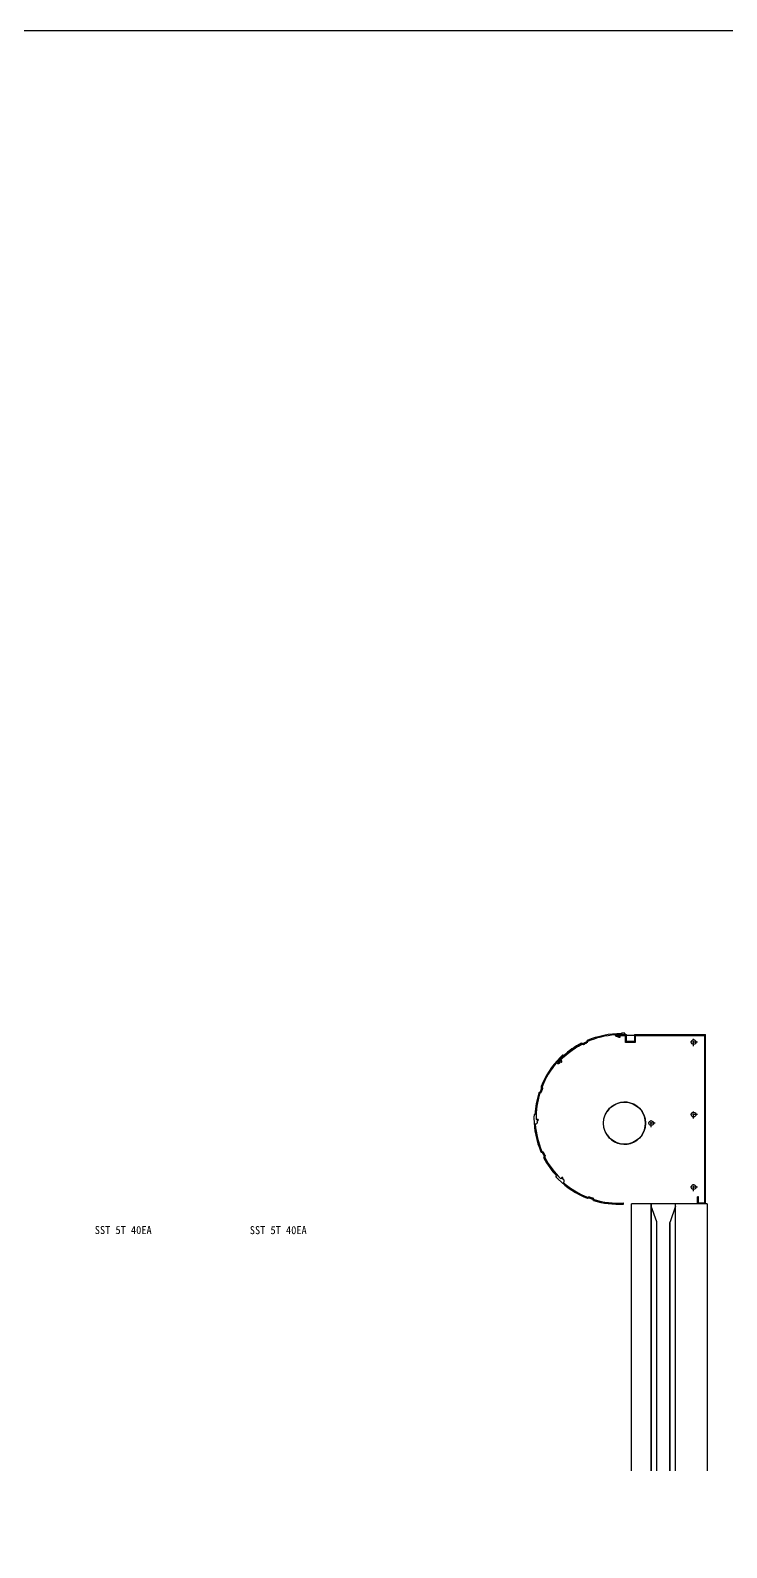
# Model space of a CAD drawing. Header units: millimetres. Extents: x 150937 to 394412, y 327166 to 584759.
# Drawn here: x 241858 to 243163, y 485210 to 488055 of the extents above; entities that cross this region are included whole.
import ezdxf

# ---------------------------------------------------------------- set-up
doc = ezdxf.new("R2010")
doc.units = ezdxf.units.MM
doc.linetypes.add('CENTER', pattern=[50.8, 31.75, -6.35, 6.35, -6.35])
doc.styles.get("Standard").update_dxf_attribs({"font": 'arial.ttf'})

# ---------------------------------------------------------------- blocks, each defined once
blk = doc.blocks.new('sef')
for p, q in [((8556.5, 2349.9), (8556.4, 2351.3)), ((8556.7, 2351.6), (8562.3, 2351.7)), ((8558.5, 2349.6), (8556.8, 2349.7)), ((8562.3, 2351.7), (8562.8, 2351.2)), ((8562.8, 2351.2), (8563.3, 2351.7)), ((8565.8, 2344.5), (8565.8, 2345)), ((8567.8, 2344.9), (8567.8, 2344.4)), ((8571.3, 2345.3), (8568.4, 2345.4)), ((8568.5, 2347.4), (8571.4, 2347.3)), ((8626.3, 2336.2), (8627, 2334.4)), ((8627.2, 2338), (8627.9, 2336.2)), ((8637.5, 2333.1), (8635.6, 2332.4)), ((8636.6, 2331.2), (8634.7, 2330.6))]:
    blk.add_line(p, q)
for centre, radius, start, end in [((8556.7, 2351.3), 0.3, 91.0941, 181.1562), ((8556.8, 2350), 0.3, 181.1562, 270.9209), ((8563.2, 2191.7), 158, 86.9727, 91.6735), ((8563.2, 2191.7), 160, 66.6158, 89.9731), ((8568.3, 2344.9), 2.5, 86.6098, 176.6098), ((8566.8, 2344.5), 1, 176.6098, 356.6098), ((8568.3, 2344.9), 0.5, 86.6098, 176.6098), ((8571.4, 2348.3), 3, 266.6098, 4.823), ((8571.3, 2348.4), 1.11, 272.013, 81.2865), ((8575.3, 2348.4), 0.901, 112.3286, 173.6078), ((8563.2, 2191.7), 158, 66.6472, 85.7109), ((8625.4, 2335.8), 1, 20.3424, 66.6472), ((8626.3, 2337.6), 1, 20.1013, 66.6158), ((8627.9, 2334.7), 1, 200.3424, 245.629), ((8563.2, 2191.7), 156, 62.9963, 65.629), ((8628.8, 2336.5), 1, 200.1013, 245.6115), ((8563.2, 2191.7), 158, 63.0138, 65.6115), ((8635.3, 2333.4), 1, 243.0138, 288.5239), ((8637.8, 2332.1), 1, 62.0094, 108.5239), ((8563.2, 2191.7), 160, 41.9224, 62.0094), ((8634.4, 2331.6), 1, 242.9963, 288.2829), ((8636.9, 2330.3), 1, 61.9781, 108.2829), ((8563.2, 2191.7), 158, 41.9591, 61.9781), ((8681.4, 2298), 1.01, 219.7927, 50.0222)]:
    blk.add_arc(centre, radius, start, end)

msp = doc.modelspace()

# ---------------------------------------------------------------- linework, layer by layer
for p, q in [((242958.45, 486172.174), (242975.05, 486172.174)), ((242958.45, 486172.174), (242958.45, 486170.574)), ((242958.45, 486170.574), (242973.45, 486170.574)), ((242958.45, 486170.574), (242973.45, 486170.574)), ((243122.005, 486170.574), (242958.45, 486170.574)), ((242973.45, 486157.574), (242973.45, 486170.574)), ((242975.05, 486159.174), (242975.05, 486172.174)), ((242990.05, 486172.174), (243123.605, 486172.174)), ((242990.05, 486172.174), (242990.05, 486159.174)), ((242991.65, 486170.574), (243122.005, 486170.574)), ((242991.65, 486170.574), (242991.65, 486157.574)), ((243122.005, 485856.246), (243122.005, 486170.574)), ((243123.605, 485854.646), (243123.605, 486172.174)), ((242991.65, 486157.574), (242973.45, 486157.574)), ((242990.05, 486159.174), (242975.05, 486159.174)), ((242849.697, 486118.896), (242851.666, 486121.024)), ((242849.697, 486118.896), (242851.666, 486121.024)), ((242851.494, 486129.102), (242850.787, 486129.115)), ((242851.494, 486129.102), (242850.787, 486129.115)), ((242851.507, 486129.809), (242851.494, 486129.102)), ((242851.507, 486129.809), (242851.494, 486129.102)), ((242855.488, 486133.641), (242851.507, 486129.809)), ((242855.488, 486133.641), (242851.507, 486129.809)), ((242854.074, 486122.229), (242851.807, 486124.243)), ((242852.372, 486121.065), (242852.746, 486120.733)), ((242852.372, 486121.065), (242852.746, 486120.733)), ((242854.074, 486122.229), (242853.7, 486122.561)), ((242857.18, 486132.312), (242855.913, 486133.632)), ((242857.18, 486132.312), (242855.913, 486133.632)), ((242811.522, 486063.438), (242813.26, 486064.303)), ((242811.522, 486063.438), (242813.26, 486064.303)), ((242813.413, 486062.766), (242815.151, 486063.641)), ((242813.413, 486062.766), (242815.151, 486063.641)), ((242815.288, 486074.182), (242816.105, 486072.421)), ((242815.288, 486074.182), (242816.105, 486072.421)), ((242817.184, 486073.526), (242817.995, 486071.758)), ((242817.184, 486073.526), (242817.995, 486071.758)), ((242802.008, 486022.234), (242801.902, 486016.71)), ((242802.008, 486022.234), (242801.902, 486016.71)), ((242804.143, 486022.492), (242802.314, 486022.529)), ((242804.143, 486022.492), (242802.314, 486022.529)), ((242802.393, 486016.2), (242801.883, 486015.71)), ((242802.393, 486016.2), (242801.883, 486015.71)), ((242801.902, 486016.71), (242802.393, 486016.2)), ((242801.902, 486016.71), (242802.393, 486016.2)), ((242809.077, 486013.165), (242806.05, 486012.986)), ((242808.339, 486007.713), (242808.227, 486010.61)), ((242808.339, 486007.713), (242808.227, 486010.61)), ((242809.077, 486013.165), (242808.578, 486013.135)), ((242808.696, 486011.139), (242809.195, 486011.168)), ((242808.696, 486011.139), (242809.195, 486011.168)), ((242815.625, 485951.765), (242817.448, 485951.097)), ((242815.625, 485951.765), (242817.448, 485951.097)), ((242817.43, 485952.642), (242819.254, 485951.966)), ((242817.43, 485952.642), (242819.254, 485951.966)), ((242820.56, 485941.505), (242821.177, 485943.345)), ((242820.56, 485941.505), (242821.177, 485943.345)), ((242822.372, 485942.367), (242822.982, 485944.214)), ((242822.372, 485942.367), (242822.982, 485944.214)), ((242842.967, 485905.642), (242846.8, 485901.661)), ((242842.967, 485905.642), (242846.8, 485901.661)), ((242844.296, 485907.334), (242842.976, 485906.066)), ((242843.953, 485907.005), (242842.976, 485906.066)), ((242846.8, 485901.661), (242847.507, 485901.647)), ((242846.8, 485901.661), (242847.507, 485901.647)), ((242847.507, 485901.647), (242847.493, 485900.94)), ((242847.507, 485901.647), (242847.493, 485900.94)), ((242854.379, 485904.228), (242852.366, 485901.96)), ((242854.379, 485904.228), (242854.047, 485903.854)), ((242855.543, 485902.526), (242855.875, 485902.9)), ((242855.543, 485902.526), (242855.875, 485902.9)), ((242857.712, 485899.851), (242855.585, 485901.82)), ((242857.712, 485899.851), (242855.585, 485901.82)), ((242902.426, 485865.441), (242904.187, 485866.258)), ((242902.426, 485865.441), (242904.187, 485866.258)), ((242903.082, 485867.337), (242904.85, 485868.149)), ((242903.082, 485867.337), (242904.85, 485868.149)), ((242913.17, 485861.676), (242912.305, 485863.413)), ((242913.17, 485861.676), (242912.305, 485863.413)), ((242913.842, 485863.567), (242912.967, 485865.304)), ((242913.842, 485863.567), (242912.967, 485865.304)), ((243108.605, 485854.646), (243003.483, 485854.646)), ((243108.605, 485854.646), (243108.605, 485868.046)), ((243110.205, 485868.046), (243108.605, 485868.046)), ((243123.605, 485854.646), (243108.605, 485854.646)), ((243123.605, 485854.646), (243108.605, 485854.646)), ((243110.205, 485856.246), (243110.205, 485868.046)), ((243122.005, 485856.246), (243110.205, 485856.246)), ((243122.005, 485856.246), (243110.205, 485856.246))]:
    msp.add_line(p, q)
at = {"color": 1, "linetype": 'CENTER', "ltscale": 0.3}
for p, q in [((243101.005, 486150.612), (243101.005, 486165.612)), ((243108.537, 486158.112), (243093.537, 486158.112)), ((243100.969, 486014.679), (243100.969, 486029.679)), ((243029.105, 486006.11), (243014.105, 486006.11)), ((243021.573, 485998.61), (243021.573, 486013.61)), ((243108.501, 486022.179), (243093.501, 486022.179)), ((243108.497, 485886.246), (243093.497, 485886.246)), ((243100.965, 485878.746), (243100.965, 485893.746))]:
    msp.add_line(p, q, dxfattribs=at)
at = {"color": 7, "linetype": 'Continuous', "lineweight": 25}
for p, q in [((243009.891, 485854.646), (242984.891, 485854.646)), ((242984.891, 485354.646), (242984.891, 485854.646)), ((243005.591, 485854.646), (243005.091, 485854.646)), ((243018.98, 485854.646), (243009.891, 485854.646)), ((243019.57, 485854.646), (243018.98, 485854.646)), ((243019.99, 485854.646), (243019.57, 485854.646)), ((243020.005, 485854.646), (243019.99, 485854.646)), ((243020.95, 485854.646), (243020.005, 485854.646)), ((243021.37, 485854.646), (243020.95, 485854.646)), ((243021.37, 485354.646), (243021.37, 485854.646)), ((243021.38, 485854.646), (243021.37, 485854.646)), ((243021.38, 485854.646), (243021.38, 485354.646)), ((243067.402, 485854.646), (243021.38, 485854.646)), ((243067.402, 485354.646), (243067.402, 485854.646)), ((243067.412, 485854.646), (243067.402, 485854.646)), ((243067.412, 485354.646), (243067.412, 485854.646)), ((243067.832, 485854.646), (243067.412, 485854.646)), ((243068.777, 485854.646), (243067.832, 485854.646)), ((243068.792, 485854.646), (243068.777, 485854.646)), ((243069.212, 485854.646), (243068.792, 485854.646)), ((243069.679, 485854.646), (243069.212, 485854.646)), ((243089.797, 485854.646), (243069.679, 485854.646)), ((243089.974, 485854.646), (243089.797, 485854.646)), ((243090.52, 485854.646), (243089.974, 485854.646)), ((243115.73, 485854.646), (243090.52, 485854.646)), ((243115.907, 485854.646), (243115.73, 485854.646)), ((243116.184, 485854.646), (243115.907, 485854.646)), ((243117.471, 485854.646), (243116.184, 485854.646)), ((243118.222, 485854.646), (243117.471, 485854.646)), ((243126.605, 485854.646), (243118.222, 485854.646)), ((243126.605, 485854.646), (243126.605, 485354.646)), ((243126.606, 485854.646), (243126.605, 485854.646)), ((243126.606, 485854.646), (243126.606, 485354.646)), ((243126.606, 485854.646), (243126.606, 485354.646)), ((243031.891, 485821.046), (243021.38, 485850.476)), ((243067.402, 485850.476), (243056.891, 485821.046)), ((243031.891, 485354.646), (243031.891, 485821.046)), ((243032.391, 485819.646), (243031.891, 485821.046)), ((243032.391, 485354.646), (243032.391, 485819.646)), ((243056.891, 485821.046), (243056.391, 485819.646)), ((243056.391, 485354.646), (243056.391, 485819.646)), ((243056.891, 485354.646), (243056.891, 485821.046))]:
    msp.add_line(p, q, dxfattribs=at)
msp.add_lwpolyline([(240316.633, 488054.661), (247183.988, 488054.661), (247183.988, 482366.199), (240316.633, 482366.199)], close=True)
for centre, radius in [((243101.005, 486158.112), 4.35), ((242971.605, 486006.11), 39.5), ((243100.969, 486022.179), 4.35), ((243021.605, 486006.11), 4.35), ((243100.965, 485886.246), 4.35)]:
    msp.add_circle(centre, radius)
for centre, radius, start, end in [((242965.656, 486014.699), 157.992, 118.021932, 136.104248), ((242965.656, 486014.699), 157.992, 118.021932, 136.104248), ((242965.656, 486014.699), 160, 117.990559, 132.685544), ((242965.656, 486014.699), 160, 117.990559, 132.685544), ((242964.013, 486016.03), 160, 135.026873, 158.384164), ((242964.013, 486016.03), 160, 135.026873, 158.384164), ((242964.013, 486016.03), 157.992, 139.289073, 158.352791), ((242964.013, 486016.03), 157.992, 139.289073, 158.352791), ((242844.6, 486118.249), 0.901, 51.392189, 112.671373), ((242844.6, 486118.249), 0.901, 51.392189, 112.671373), ((242847.454, 486120.888), 3, 220.176996, 318.390207), ((242847.454, 486120.888), 3, 220.176996, 318.390207), ((242852.04, 486120.692), 0.5, 48.390207, 138.390207), ((242852.04, 486120.692), 0.5, 48.390207, 138.390207), ((242853.41, 486121.481), 1, 228.390207, 48.390207), ((242853.41, 486121.481), 1, 228.390207, 48.390207), ((242855.696, 486133.424), 0.3, 43.843784, 133.905945), ((242855.696, 486133.424), 0.3, 43.843784, 133.905945), ((242964.013, 486016.03), 160, 162.990559, 177.685544), ((242964.013, 486016.03), 160, 162.990559, 177.685544), ((242964.013, 486016.03), 157.992, 163.021932, 181.104248), ((242964.013, 486016.03), 157.992, 163.021932, 181.104248), ((242811.968, 486062.542), 1, 116.476071, 162.990559), ((242811.968, 486062.542), 1, 116.476071, 162.990559), ((242813.863, 486061.873), 1, 116.717092, 163.021932), ((242813.863, 486061.873), 1, 116.717092, 163.021932), ((242812.814, 486065.198), 1, 296.476071, 341.986201), ((242812.814, 486065.198), 1, 296.476071, 341.986201), ((242964.013, 486016.03), 157.992, 159.388522, 161.986201), ((242964.013, 486016.03), 157.992, 159.388522, 161.986201), ((242814.701, 486064.534), 1, 296.717092, 342.003701), ((242814.701, 486064.534), 1, 296.717092, 342.003701), ((242816.195, 486074.603), 1, 158.384164, 204.898652), ((242816.195, 486074.603), 1, 158.384164, 204.898652), ((242964.013, 486016.03), 155.992, 159.371022, 162.003701), ((242964.013, 486016.03), 155.992, 159.371022, 162.003701), ((242815.198, 486072), 1, 339.388522, 24.898652), ((242815.198, 486072), 1, 339.388522, 24.898652), ((242818.093, 486073.943), 1, 158.352791, 204.657631), ((242818.093, 486073.943), 1, 158.352791, 204.657631), ((242817.087, 486071.341), 1, 339.371022, 24.657631), ((242817.087, 486071.341), 1, 339.371022, 24.657631), ((242802.308, 486022.229), 0.3, 88.843784, 178.905945), ((242802.308, 486022.229), 0.3, 88.843784, 178.905945), ((242971.605, 486006.11), 39.5, 213.845961, 146.154039), ((242961.909, 486015.81), 160, 180.026873, 203.384164), ((242961.909, 486015.81), 160, 180.026873, 203.384164), ((242805.192, 486003.652), 0.901, 96.392189, 157.671373), ((242805.192, 486003.652), 0.901, 96.392189, 157.671373), ((242961.909, 486015.81), 157.992, 184.289073, 203.352791), ((242961.909, 486015.81), 157.992, 184.289073, 203.352791), ((242805.344, 486007.536), 3, 265.176996, 3.390207), ((242805.344, 486007.536), 3, 265.176996, 3.390207), ((242808.726, 486010.64), 0.5, 93.390207, 183.390207), ((242808.726, 486010.64), 0.5, 93.390207, 183.390207), ((242809.136, 486012.167), 1, 273.390207, 93.390207), ((242809.136, 486012.167), 1, 273.390207, 93.390207), ((242815.969, 485952.704), 1, 203.384164, 249.898652), ((242815.969, 485952.704), 1, 203.384164, 249.898652), ((242817.777, 485953.579), 1, 203.352791, 249.657631), ((242817.777, 485953.579), 1, 203.352791, 249.657631), ((242817.104, 485950.158), 1, 24.388522, 69.898652), ((242817.104, 485950.158), 1, 24.388522, 69.898652), ((242961.909, 486015.81), 157.992, 204.388522, 206.986201), ((242961.909, 486015.81), 157.992, 204.388522, 206.986201), ((242818.906, 485951.028), 1, 24.371022, 69.657631), ((242818.906, 485951.028), 1, 24.371022, 69.657631), ((242961.909, 486015.81), 155.992, 204.371022, 207.003701), ((242961.909, 486015.81), 155.992, 204.371022, 207.003701), ((242821.508, 485941.187), 1, 161.476071, 207.990559), ((242821.508, 485941.187), 1, 161.476071, 207.990559), ((242961.909, 486015.81), 160, 207.990559, 222.685544), ((242961.909, 486015.81), 160, 207.990559, 222.685544), ((242820.229, 485943.663), 1, 341.476071, 26.986201), ((242820.229, 485943.663), 1, 341.476071, 26.986201), ((242823.321, 485942.053), 1, 161.717092, 208.021932), ((242823.321, 485942.053), 1, 161.717092, 208.021932), ((242961.909, 486015.81), 157.992, 208.021932, 226.104248), ((242961.909, 486015.81), 157.992, 208.021932, 226.104248), ((242822.033, 485944.528), 1, 341.717092, 27.003701), ((242822.033, 485944.528), 1, 341.717092, 27.003701), ((242843.184, 485905.85), 0.3, 133.843784, 223.905945), ((242843.184, 485905.85), 0.3, 133.843784, 223.905945), ((242960.578, 486014.167), 160, 225.026873, 248.384164), ((242960.578, 486014.167), 160, 225.026873, 248.384164), ((242855.127, 485903.564), 1, 318.390207, 138.390207), ((242855.127, 485903.564), 1, 318.390207, 138.390207), ((242855.917, 485902.194), 0.5, 138.390207, 228.390207), ((242855.917, 485902.194), 0.5, 138.390207, 228.390207), ((242858.359, 485894.754), 0.901, 141.392189, 202.671373), ((242858.359, 485894.754), 0.901, 141.392189, 202.671373), ((242960.578, 486014.167), 157.992, 229.289073, 248.352791), ((242960.578, 486014.167), 157.992, 229.289073, 248.352791), ((242855.72, 485897.608), 3, 310.176996, 48.390207), ((242855.72, 485897.608), 3, 310.176996, 48.390207), ((242902.005, 485866.348), 1, 248.384164, 294.898652), ((242902.005, 485866.348), 1, 248.384164, 294.898652), ((242902.665, 485868.246), 1, 248.352791, 294.657631), ((242902.665, 485868.246), 1, 248.352791, 294.657631), ((242904.608, 485865.351), 1, 69.388522, 114.898652), ((242904.608, 485865.351), 1, 69.388522, 114.898652), ((242905.267, 485867.24), 1, 69.371022, 114.657631), ((242905.267, 485867.24), 1, 69.371022, 114.657631), ((242960.578, 486014.167), 157.992, 249.388522, 251.986201), ((242960.578, 486014.167), 157.992, 249.388522, 251.986201), ((242960.578, 486014.167), 155.992, 249.371022, 252.003701), ((242960.578, 486014.167), 155.992, 249.371022, 252.003701), ((242911.41, 485862.968), 1, 26.476071, 71.986201), ((242911.41, 485862.968), 1, 26.476071, 71.986201), ((242912.074, 485864.855), 1, 26.717092, 72.003701), ((242912.074, 485864.855), 1, 26.717092, 72.003701), ((242914.066, 485862.122), 1, 206.476071, 252.990559), ((242914.066, 485862.122), 1, 206.476071, 252.990559), ((242960.578, 486014.167), 160, 252.990559, 273.077554), ((242960.578, 486014.167), 160, 252.990559, 273.077554), ((242914.735, 485864.016), 1, 206.717092, 253.021932), ((242914.735, 485864.016), 1, 206.717092, 253.021932), ((242960.578, 486014.167), 157.992, 253.021932, 273.040878), ((242960.578, 486014.167), 157.992, 253.021932, 273.040878), ((242968.974, 485855.388), 1.009, 264.97779, 95.207278), ((242968.974, 485855.388), 1.009, 264.97779, 95.207278)]:
    msp.add_arc(centre, radius, start, end)

# ---------------------------------------------------------------- block references
at = {"xscale": -1}
msp.add_blockref('sef', (251528.81, 483822.994), dxfattribs=at)
msp.add_blockref('sef', (251528.81, 483822.994), dxfattribs=at)

# ---------------------------------------------------------------- texts
at = {"linetype": 'ByBlock', "ltscale": 3, "char_height": 15, "width": 270.85682, "attachment_point": 1}
for insert in [(241979.044, 485813.329), (242269.524, 485813.081)]:
    msp.add_mtext('{\\fGulimChe|b0|i0|c129|p49;SST 5T 40EA}', dxfattribs=dict(at, insert=insert))

doc.saveas('drawing.dxf')
